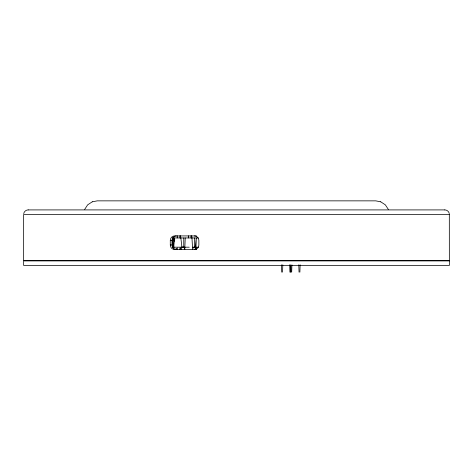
<?xml version="1.0" encoding="UTF-8"?>
<svg xmlns="http://www.w3.org/2000/svg" width="473" height="473" viewBox="0 0 473 473"><rect width="100%" height="100%" fill="white"/><g stroke="black" fill="none" stroke-linecap="round" stroke-linejoin="round"><path stroke-width="0.71" d="M183.772 237.949L183.761 247.19L173.485 247.19L174.117 237.949L174.779 239.929M198.358 237.949L172.669 237.949L172.633 247.19L173.94 247.19M173.822 248.733L174.117 237.949M282.564 272.146L282.795 264.791M290.771 272.146L290.954 266.258M291.687 272.146L291.912 264.791M299.888 272.146L300.119 264.791M185.227 237.949L184.754 249.454L184.594 247.19M177.204 237.949L177.334 235.773M188.313 237.949L188.443 235.773M179.823 249.306L179.941 247.893M180.55 249.306L180.686 247.893M195.574 247.19L195.26 249.454L195.201 247.296M23.727 213.619C24.099 211.502 26.098 209.876 28.244 209.911M193.303 247.19L192.635 249.454L191.967 237.949M195.698 245.871L195.077 247.19L196.336 237.949L195.917 249.454L195.704 247.19M84.649 209.438L87.665 204.833L92.276 201.811M92.27 201.811L97.278 200.854L375.739 200.854L380.73 201.811M28.179 209.911L444.821 209.911M174.596 249.513A4.529 4.304 -90 0 1 170.298 244.984L170.274 240.455L171.989 240.455A4.529 4.298 90 0 1 176.311 235.926M170.274 244.984L171.989 244.984A4.529 4.298 -90 0 0 176.311 249.513M183.548 247.19L181.709 247.19L184.86 247.586L184.157 247.19M189.23 247.19L183.69 247.19L184.86 247.586L182.832 247.19M192.647 247.19L198.554 247.19M174.289 249.508L196.744 249.508M444.756 209.911C446.902 209.876 448.901 211.502 449.273 213.619M175.974 248.94L176.772 249.076M175.702 249.318L176.742 249.508M380.724 201.811L385.335 204.833L388.363 209.438M172.669 237.949L174.289 241.248M176.092 248.319L176.429 249.454M173.485 247.19L173.721 248.887M180.857 237.949L181.945 247.485M177.269 247.893L177.405 249.306M191.731 235.773L191.861 237.949M180.621 235.773L180.751 237.949M191.015 235.773L191.11 237.949M179.906 235.773L180 237.949M298.806 264.791L299.037 272.146M290.599 264.791L290.83 272.146M289.683 264.791L289.914 272.146M281.482 264.791L281.713 272.146M194.639 237.949L194.639 247.19M181.39 247.811L181.39 249.508M171.989 240.455L171.989 244.984M196.567 235.956A4.535 4.446 83.1 0 0 196.129 235.932L174.596 235.926A4.529 4.304 90 0 0 170.298 240.455M196.567 249.484A4.535 4.446 -83.1 0 1 196.348 249.502M194.409 249.508A4.535 4.446 -83.4 0 0 198.867 244.984L198.873 240.455A4.535 4.446 83.4 0 0 194.409 235.932M449.35 214.44L23.65 214.44L23.65 260.635L449.35 260.635L449.315 214.44M449.35 260.919L23.65 260.919L23.65 265.448L449.35 265.448L449.35 260.919"/></g></svg>
